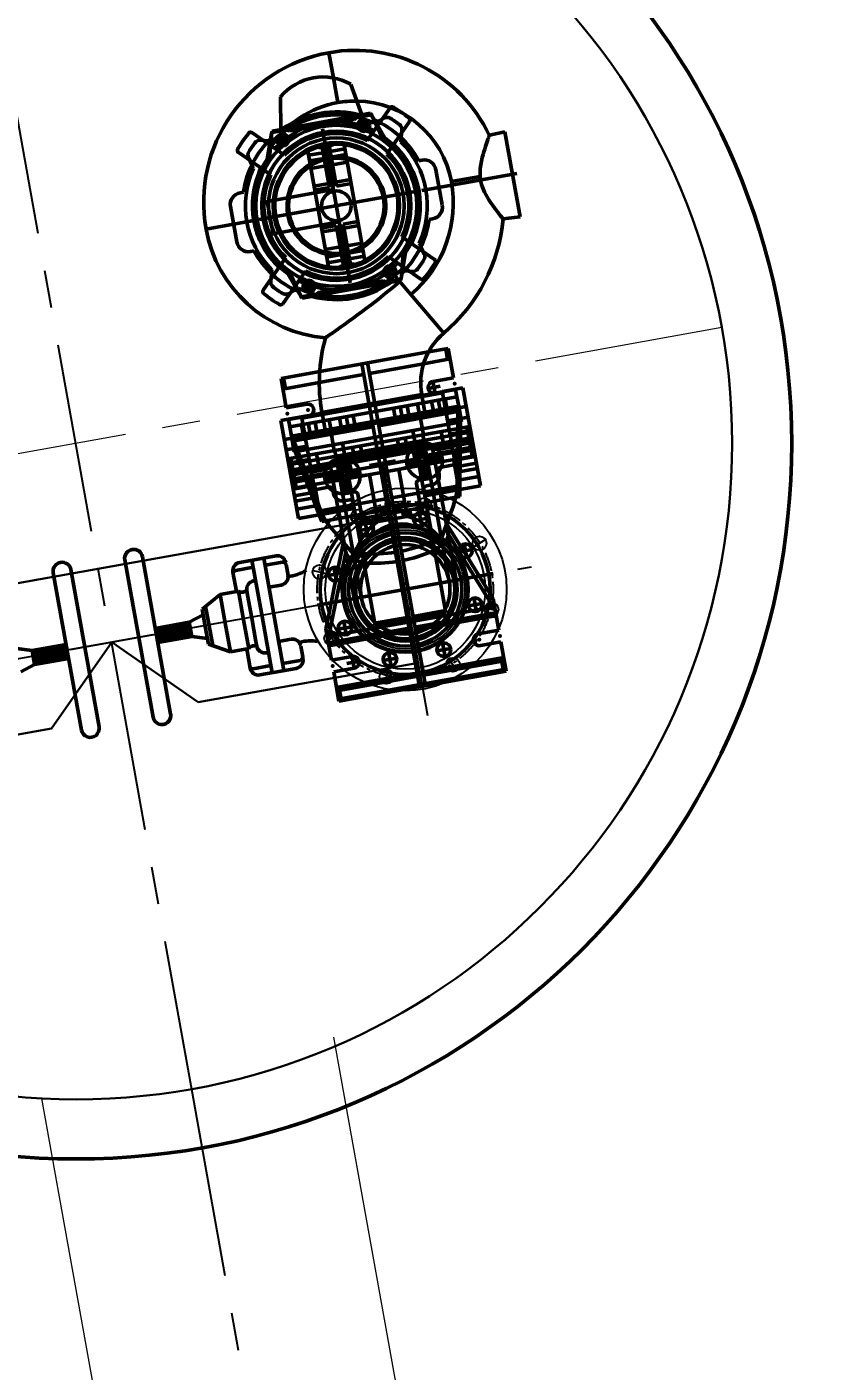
# Model space of a CAD drawing. Header units: millimetres. Extents: x 20530103 to 31271019, y 32092698 to 33532929.
# Drawn here: x 25973588 to 25974922, y 32933353 to 32935607 of the extents above; entities that cross this region are included whole.
import ezdxf
from ezdxf import colors
from ezdxf.entities.mleader import LeaderData, LeaderLine
from ezdxf.math import Vec2, Vec3

# ---------------------------------------------------------------- set-up
doc = ezdxf.new("R2010")
doc.units = ezdxf.units.MM
doc.linetypes.add('CENTER', pattern=[50.8, 31.75, -6.35, 6.35, -6.35])
doc.linetypes.add('осевая', pattern=[50.8, 31.75, -6.35, 6.35, -6.35])
for name, color, linetype in [('CL', 1, 'CENTER'), ('OUTLINE', 6, 'Continuous'), ('VIS', 7, 'Continuous'), ('Выноски', 7, 'Continuous')]:
    doc.layers.add(name, color=color, linetype=linetype)
doc.layers.add('Труба профиль', color=7, linetype='Continuous', lineweight=50)
doc.styles.add('GOST 2.304', font='GOST.TTF')
doc.styles.get("Standard").update_dxf_attribs({"font": 'arial.ttf'})
doc.dimstyles.new('STANDARD$0', dxfattribs={"dimscale": 100, "dimtxt": 2.5, "dimasz": 1, "dimexe": 0.5, "dimexo": 2, "dimgap": 1, "dimtad": 1, "dimdec": 0, "dimzin": 0, "dimdsep": 46, "dimtxsty": 'Standard', "dimblk1": 'OBLIQUE', "dimblk2": 'OBLIQUE', "dimsah": 1, "dimcen": 2, "dimadec": 0, "dimazin": 0, "dimtfac": 1, "dimtdec": 4, "dimtofl": 0, "dimtmove": 2, "dimatfit": 3, "dimldrblk": 'OBLIQUE', "dimfxl": 1, "dimtolj": 1, "dimtzin": 0, "dimarcsym": 0})

# ---------------------------------------------------------------- blocks, each defined once
blk = doc.blocks.new('fsadfs')
at = {"color": 1, "linetype": 'осевая', "lineweight": 25, "ltscale": 10}
for p, q in [((-388.5, 2165.4), (194.3, -1082.7)), ((194.3, -1082.7), (403.2, -2247.5))]:
    blk.add_line(p, q, dxfattribs=at)
for p, q in [((432.4, 613.1), (424.8, 655.4)), ((439.9, 571.7), (432.4, 613.1)), ((480, 551), (461.8, 602.3)), ((343.7, 581.1), (344.5, 526.7)), ((494.9, 553.7), (329.6, 524)), ((467.3, 543.6), (359, 524.2)), ((470.7, 546.8), (467.3, 543.6)), ((496.3, 551.4), (470.7, 546.8)), ((481.4, 543.8), (485.2, 523.2)), ((527.4, 563), (489.3, 508.3)), ((496.3, 551.4), (494.9, 553.7)), ((496.8, 550.5), (496.3, 551.4)), ((514.7, 512.3), (496.3, 551.4)), ((518.9, 512.4), (496.8, 550.5)), ((506.3, 540.2), (518.4, 546)), ((295.9, 521.4), (350.6, 483.4)), ((328.9, 520.4), (321.4, 477)), ((329, 521.4), (325.4, 478.3)), ((329.1, 521.4), (328.9, 520.4)), ((354.6, 526), (329, 521.4)), ((329.6, 524), (329.1, 521.4)), ((345.6, 519.5), (349.3, 498.8)), ((359, 524.2), (354.6, 526)), ((414.2, 527.8), (460.6, 269.4)), ((473, 531.6), (493.6, 535.4)), ((487.3, 530.5), (484.5, 538.3)), ((500.4, 537.5), (506.3, 540.2)), ((522.2, 485.4), (560.2, 540.1)), ((547.4, 525.8), (546.3, 512.4)), ((719.9, 522.9), (693.9, 516.8)), ((719.9, 522.9), (745.5, 380.2)), ((310.2, 508.6), (323.6, 507.5)), ((323.6, 507.5), (330.1, 506.9)), ((337.1, 507.3), (357.8, 511)), ((344.6, 513.3), (344.8, 504.9)), ((413.7, 496.8), (423.7, 440.8)), ((425.5, 499), (435.5, 443)), ((450.5, 501.1), (485.3, 307.1)), ((546.3, 512.4), (545.7, 505.9)), ((327.7, 450.5), (273, 488.6)), ((295.7, 467.4), (290, 479.6)), ((389.5, 490.1), (424.3, 296.1)), ((390.7, 483.3), (415.3, 487.7)), ((392.4, 473.8), (417, 478.2)), ((417.2, 477.3), (392.6, 472.8)), ((451.7, 494.3), (427.1, 489.8)), ((453.4, 484.8), (428.8, 480.3)), ((453.6, 483.8), (429, 479.4)), ((581.1, 475.2), (575.6, 474.2)), ((298.5, 461.6), (295.7, 467.4)), ((419.3, 465.4), (394.7, 461)), ((455.7, 472), (431.1, 467.6)), ((739.9, 452.9), (580.8, 424.3)), ((614.9, 400), (604.4, 459)), ((400, 431.5), (424.6, 435.9)), ((401.2, 424.8), (425.8, 429.3)), ((435.5, 443), (423.7, 440.8)), ((423.7, 440.8), (425.8, 429.3)), ((435.5, 443), (437.6, 431.4)), ((461, 442.5), (436.4, 438)), ((462.2, 435.8), (437.6, 431.4)), ((678.5, 447.9), (630.2, 439.3)), ((281.6, 421.4), (276, 420.4)), ((308.2, 375.4), (566.6, 421.8)), ((432.5, 425.7), (312.5, 404.1)), ((432.5, 425.7), (442.3, 371.5)), ((259.9, 397.2), (270.4, 338.2)), ((321.5, 405.7), (331.2, 351.6)), ((265.1, 367.7), (218.9, 359.4)), ((298.8, 373.7), (265.1, 367.7)), ((442.3, 371.5), (322.2, 350)), ((437.2, 365.8), (412.6, 361.4)), ((437.2, 365.8), (439.3, 354.2)), ((449, 367.9), (473.6, 372.3)), ((449, 367.9), (451.1, 356.3)), ((474.8, 365.7), (450.2, 361.3)), ((593.2, 375.8), (598.8, 376.7)), ((717.1, 376.6), (745.5, 380.2)), ((413.8, 354.7), (438.4, 359.1)), ((439.3, 354.2), (451.1, 356.3)), ((439.3, 354.2), (449.3, 298.2)), ((451.1, 356.3), (461.1, 300.3)), ((601.8, 308.6), (547.1, 346.6)), ((293.7, 322), (299.2, 323)), ((443.7, 329.6), (419.1, 325.2)), ((445.8, 317.8), (421.2, 313.4)), ((421.4, 312.4), (446, 316.8)), ((480.1, 336.2), (455.5, 331.7)), ((482.2, 324.3), (457.6, 319.9)), ((482.4, 323.4), (457.8, 319)), ((545.8, 275.8), (549.4, 318.9)), ((545.9, 276.8), (553.4, 320.2)), ((576.3, 335.6), (579.1, 329.7)), ((579.1, 329.7), (584.8, 317.6)), ((314.6, 257.1), (352.6, 311.8)), ((423.1, 302.9), (447.7, 307.3)), ((484.1, 313.9), (459.5, 309.5)), ((578.9, 275.8), (524.2, 313.8)), ((525.5, 298.4), (529.2, 277.7)), ((327.4, 271.4), (328.5, 284.8)), ((328.5, 284.8), (329.1, 291.3)), ((385.5, 288.9), (347.4, 234.2)), ((355.9, 284.8), (378, 246.7)), ((360.1, 284.9), (378.5, 245.8)), ((379.9, 243.5), (545.2, 273.2)), ((389.6, 274), (393.4, 253.4)), ((407.5, 253.5), (515.8, 273)), ((515.8, 273), (520.2, 271.2)), ((517, 286.2), (537.7, 289.9)), ((520.2, 271.2), (545.8, 275.8)), ((535.2, 281.8), (527.7, 290.6)), ((535.3, 281.7), (542.9, 272.7)), ((542.9, 272.7), (562.4, 249.8)), ((551.2, 289.7), (544.7, 290.3)), ((545.2, 273.2), (545.7, 275.8)), ((545.7, 275.8), (545.9, 276.8)), ((564.6, 288.6), (551.2, 289.7)), ((368.5, 256.9), (356.4, 251.2)), ((374.4, 259.7), (368.5, 256.9)), ((378.5, 245.8), (404, 250.4)), ((381.2, 261.8), (401.8, 265.5)), ((404, 250.4), (407.5, 253.5)), ((617.5, 185.1), (562.4, 249.8)), ((378, 246.7), (378.5, 245.8)), ((378.5, 245.8), (379.9, 243.5)), ((625.1, 159.5), (592, 153.5)), ((620.8, 158.7), (623.9, 141)), ((633.9, 110.3), (625.1, 159.5)), ((409.5, 120.8), (592, 153.5)), ((583.7, 133.8), (628.3, 141.8)), ((409.5, 120.8), (344.6, 109.1)), ((483.1, 115.7), (408.8, 102.4)), ((479.9, 133.4), (573, -385.7)), ((489.7, 135.2), (582.9, -383.9)), ((583.7, 133.8), (492.9, 117.5)), ((353.4, 59.9), (344.6, 109.1)), ((347.7, 91.4), (408.8, 102.4)), ((348.9, 109.9), (352.1, 92.2)), ((590.9, 92.4), (611.6, 96.1)), ((599.4, 104.6), (603.1, 83.9)), ((633.9, 110.3), (599.5, 104.1)), ((603, 84.4), (637.4, 90.6)), ((615.2, 87.1), (649.7, 93.3)), ((639.6, 78.3), (637.4, 90.6)), ((649.7, 93.3), (679.1, -71.1)), ((359.1, 27.9), (639.6, 78.3)), ((379, 44.5), (615.2, 86.9)), ((615.6, 85), (379.4, 42.6)), ((580.6, 82), (413.2, 51.9)), ((580.8, 80.7), (580.6, 82)), ((586.4, 49.4), (580.8, 80.7)), ((597.2, 70.7), (600, 54.9)), ((612, 53), (608.3, 73.6)), ((615.2, 86.9), (615.2, 87.1)), ((615.2, 86.9), (615.6, 85)), ((644.3, -75.2), (615.6, 85)), ((622.7, 59), (619.8, 74.7)), ((642.5, 62.5), (639.6, 78.3)), ((350.2, 7), (655.3, 61.8)), ((387.8, 66.1), (353.4, 59.9)), ((356.9, 40.2), (391.4, 46.4)), ((361.9, 12.2), (642.5, 62.5)), ((398.8, 16.5), (606.5, 53.7)), ((413.2, 51.9), (413.5, 50.7)), ((413.5, 50.7), (419.1, 19.4)), ((457.7, 25.4), (454, 45.9)), ((468.3, 31.3), (465.5, 47)), ((508.6, 29.9), (644, 54.2)), ((533.3, 59.2), (536.1, 43.4)), ((548.1, 41.6), (544.4, 62.2)), ((558.7, 47.5), (555.9, 63.2)), ((576.6, 47.7), (573.2, 66.4)), ((583.5, 14.9), (577.5, 47.8)), ((605.9, 52.9), (606.5, 53.7)), ((606.5, 53.7), (606.1, 56)), ((641.3, 53.7), (640.2, -71.5)), ((640.4, 59.1), (646.3, 26.1)), ((647.1, 36.4), (642.5, 62.5)), ((344.5, 38.5), (379, 44.7)), ((374, -125.8), (344.5, 38.5)), ((356.1, -25.9), (661.2, 28.8)), ((359.1, 27.9), (356.9, 40.2)), ((359.1, 27.9), (361.9, 12.2)), ((498.8, 28.1), (363.4, 3.8)), ((366.6, -13.9), (647.1, 36.4)), ((378.9, 31.5), (381.8, 15.8)), ((379, 44.7), (379, 44.5)), ((379, 44.5), (379.4, 42.6)), ((379.4, 42.6), (408.1, -117.5)), ((393.8, 13.9), (390.1, 34.5)), ((404.4, 19.8), (401.6, 35.6)), ((425.6, 39.9), (428.9, 21.2)), ((442.9, 43), (445.7, 27.2)), ((624, 37.9), (658.5, 44.1)), ((644.5, -77.1), (645.5, 36.1)), ((665.1, -21.3), (656.3, 27.9)), ((366.6, -13.9), (361.9, 12.2)), ((362.7, -34.4), (658, 18.5)), ((365.1, 9.7), (371, -23.3)), ((660.7, 3.3), (365.4, -49.7)), ((410.6, -112.7), (366.1, 4.3)), ((398.4, 18.7), (398.8, 16.5)), ((398.8, 16.5), (399.6, 15.9)), ((427.9, 21), (433.8, -12)), ((442.2, -24.7), (580, 0)), ((447.8, 0.7), (465.6, -98.2)), ((544.1, -17.6), (539.7, 7)), ((552.9, 9.4), (557.4, -15.2)), ((583.7, -77), (565.9, 21.9)), ((579.8, 1.5), (590.9, -60.5)), ((626.6, -231.4), (582.5, 14.7)), ((585.4, -4.3), (659.7, 9)), ((617.4, -4.5), (613, 20.2)), ((628, 15.7), (662.5, 21.9)), ((631.6, -4.4), (666.1, 1.7)), ((353.4, -10.7), (387.8, -4.5)), ((368.3, -13.6), (408.6, -119.4)), ((408.7, -41.9), (404.3, -17.3)), ((434.8, -11.8), (479, -257.9)), ((447.6, -29), (576.5, -5.9)), ((564.2, -2.5), (457.9, -21.6)), ((468.8, -31.1), (464.4, -6.5)), ((482.1, -28.7), (477.6, -4.1)), ((566.5, -13.6), (568.3, -23.4)), ((568.3, -23.4), (662.5, -6.5)), ((584.7, -0.4), (575.8, -1.9)), ((580.1, -25.9), (575.8, -1.9)), ((576.9, -7.8), (585.7, -6.2)), ((578.4, -16.6), (587.3, -15)), ((589, -24.3), (584.7, -0.4)), ((588.7, -22.8), (613.2, -18.4)), ((612.8, -20), (589, -24.3)), ((621.8, -136.5), (598.7, -7.8)), ((608.6, -29.9), (607, -21.1)), ((631.8, -5.6), (608.6, -9.8)), ((613.2, -18.4), (633.5, -14.8)), ((633.4, -14.3), (667.8, -8.1)), ((633.5, -14.8), (663, -9.5)), ((633.8, -16.7), (668.3, -10.6)), ((635.6, -26.6), (665.1, -21.3)), ((635.9, -28.1), (670.3, -21.9)), ((357.3, -32.8), (391.8, -26.6)), ((369.8, -74.3), (361, -25.1)), ((364.4, -43.9), (438.7, -30.6)), ((367.2, -59.5), (461.4, -42.6)), ((418.8, -43.8), (395.6, -48)), ((419.7, -65.3), (615.3, -30.2)), ((423.3, -64.7), (611.7, -30.9)), ((427.4, -38.5), (450.5, -167.2)), ((446.9, -25.1), (438, -26.7)), ((442.3, -50.6), (438, -26.7)), ((439.1, -32.5), (447.9, -31)), ((440.6, -41.4), (449.5, -39.8)), ((442, -23.2), (453.1, -85.2)), ((451.2, -49), (446.9, -25.1)), ((450.9, -47.5), (579.8, -24.4)), ((475, -44.7), (451.2, -49)), ((461.4, -42.6), (459.7, -32.8)), ((536.5, -29.1), (493.2, -36.9)), ((511.7, -43.7), (521.5, -42)), ((542.1, -43.4), (556.2, -122)), ((554.3, -35.1), (616.3, -24)), ((580.1, -25.9), (556.2, -30.2)), ((581.7, -34.7), (557.2, -39.1)), ((563.6, -38), (562, -29.1)), ((572.4, -36.4), (570.9, -27.5)), ((586.2, -59.8), (581.7, -34.7)), ((583.3, -44), (592.2, -42.4)), ((615, -28.8), (590.5, -33.1)), ((595, -57.9), (590.5, -33.1)), ((599.8, -31.5), (598.2, -22.6)), ((612.5, -39.6), (613.7, -39.4)), ((613.7, -39.4), (637.1, -35.2)), ((615.3, -30.2), (635.6, -26.6)), ((635.7, -35.4), (634.1, -26.9)), ((638.5, -51.1), (635.7, -35.4)), ((637.8, -39.1), (672.3, -32.9)), ((639.5, -48.3), (673.9, -42.1)), ((360.9, -53), (395.4, -46.8)), ((362.7, -62.8), (397.2, -56.7)), ((363.2, -65.3), (397.6, -59.1)), ((367.7, -62.5), (397.3, -57.2)), ((397.3, -57.2), (417.5, -53.5)), ((399.4, -69), (419.7, -65.3)), ((416.5, -59.8), (478.5, -48.7)), ((417.5, -53.5), (442, -49.1)), ((442.3, -50.6), (418.4, -54.9)), ((443.9, -59.5), (419.4, -63.9)), ((425.8, -62.7), (424.2, -53.8)), ((434.6, -61.1), (433.1, -52.3)), ((448.3, -84.2), (443.9, -59.5)), ((445.5, -68.7), (454.4, -67.1)), ((477.2, -53.5), (452.7, -57.9)), ((457.2, -83), (452.7, -57.9)), ((462, -56.2), (460.4, -47.4)), ((470.8, -54.6), (469.2, -45.8)), ((492.9, -52.2), (507, -130.9)), ((513.8, -55.3), (523.6, -53.6)), ((515.2, -63.3), (525, -61.5)), ((571.8, -67.5), (580.8, -117.7)), ((575.9, -61.7), (590.6, -59)), ((584.9, -52.8), (593.8, -51.2)), ((586.2, -59.8), (591.5, -58.9)), ((591.5, -58.9), (595, -58.2)), ((595, -58.2), (595, -57.9)), ((609, -48), (608.5, -45.4)), ((609.7, -52.1), (609, -48)), ((641.9, -61.5), (676.3, -55.4)), ((365.2, -76.6), (399.6, -70.4)), ((367.2, -87.7), (401.6, -81.5)), ((369.8, -74.3), (399.4, -69)), ((400.8, -68.7), (402.4, -77.3)), ((400.9, -77.5), (424.4, -73.3)), ((402.4, -77.3), (405.2, -92.9)), ((424.4, -73.3), (425.5, -73.1)), ((431.3, -77.2), (431.8, -79.8)), ((431.8, -79.8), (432.5, -83.9)), ((447.1, -77.5), (456, -75.9)), ((448.4, -84.5), (448.3, -84.2)), ((448.4, -84.5), (452, -83.9)), ((452, -83.9), (457.2, -83)), ((452.8, -83.8), (467.6, -81.1)), ((473.4, -85.2), (482.4, -135.4)), ((517, -73.3), (526.8, -71.5)), ((530.4, -91.2), (640.2, -71.5)), ((585.6, -87.7), (583.7, -77)), ((585.3, -85.8), (644.3, -75.2)), ((644.7, -77.1), (585.6, -87.7)), ((585.6, -87.7), (620.8, -283.9)), ((587.7, -71.2), (597.6, -69.5)), ((610.9, -76.7), (613.7, -94.5)), ((612.1, -76.5), (615.3, -94.2)), ((637.7, -90.2), (644.4, -89)), ((644.3, -75.2), (644.7, -77.1)), ((644.4, -89), (644.5, -77.1)), ((644.7, -77.3), (679.1, -71.1)), ((644.7, -77.3), (644.7, -77.1)), ((368.8, -96.8), (403.3, -90.6)), ((371.2, -110.1), (405.6, -103.9)), ((408.1, -117.5), (467.1, -107)), ((467.5, -108.9), (408.4, -119.5)), ((410.6, -112.7), (520.5, -93)), ((523.7, -110.7), (419.5, -129.4)), ((441.9, -125.3), (438.7, -107.6)), ((443.5, -125.1), (439.9, -107.4)), ((449.9, -96), (459.8, -94.2)), ((465.6, -98.2), (467.5, -108.9)), ((467.5, -108.9), (502.7, -305.1)), ((480.6, -125.5), (579.1, -107.9)), ((637.7, -90.2), (533.5, -108.9)), ((554.4, -111.8), (556.3, -122.6)), ((562.1, -121), (560.4, -111.2)), ((626.8, -122.9), (634.1, -102.7)), ((374, -125.8), (408.5, -119.7)), ((408.1, -117.5), (408.4, -119.5)), ((408.4, -119.5), (408.5, -119.7)), ((408.6, -119.4), (412.8, -130.6)), ((412.8, -130.6), (419.5, -129.4)), ((482.4, -135.4), (580.8, -117.7)), ((485.9, -131.7), (490.2, -155.5)), ((499.3, -122.2), (501.1, -132)), ((505.2, -120.6), (507.1, -131.4)), ((512.9, -129.9), (511.1, -120)), ((548.5, -113.3), (550.3, -123.2)), ((566.5, -129.5), (590.3, -125.3)), ((576.3, -115.5), (580.6, -139.3)), ((611.1, -166.4), (626.8, -122.9)), ((427.2, -139.8), (441.1, -156.2)), ((441.1, -156.2), (470.9, -191.5)), ((476.1, -145.8), (499.9, -141.5)), ((578.9, -142.4), (582.4, -144.1)), ((621.8, -136.5), (623.4, -136.2)), ((638.4, -229.3), (621.8, -136.7)), ((645.5, -171.9), (623.4, -136.2)), ((624.6, -151.5), (623.4, -136.2)), ((624.5, -151.5), (624.6, -151.5)), ((624.6, -151.5), (642.3, -180.1)), ((448.9, -167.5), (440.6, -208.7)), ((448.9, -167.5), (450.5, -167.2)), ((448.9, -167.5), (453.1, -182.3)), ((450.6, -167.5), (453.2, -182.3)), ((641.9, -182), (665.7, -177.7)), ((642.3, -180.1), (648.4, -190)), ((657.2, -190.8), (645.5, -171.9)), ((651.7, -168), (655.9, -191.7)), ((446.4, -215.3), (453.1, -182.3)), ((453.1, -182.3), (453.2, -182.3)), ((453.2, -182.3), (467.2, -260)), ((648.4, -190), (694, -263.7)), ((695.1, -252.1), (657.2, -190.8)), ((405.5, -271.1), (700.1, -218.2)), ((423.7, -221.1), (447.5, -216.9)), ((433.4, -207.1), (437.7, -230.9)), ((440.6, -208.7), (436.2, -230.5)), ((444.1, -226.7), (446.4, -215.3)), ((436.2, -230.5), (422, -301.1)), ((427, -311.6), (444.1, -226.7)), ((658.2, -272.4), (681.9, -268.1)), ((667.9, -258.4), (672.2, -282.1)), ((694, -263.7), (703.8, -279.6)), ((700.5, -260.7), (695.1, -252.1)), ((709.8, -313), (700.5, -260.7)), ((422.3, -323.9), (702.8, -273.6)), ((556.2, -291.8), (502, -301.5)), ((620.8, -283.9), (502.7, -305.1)), ((563.7, -276.9), (553.8, -278.7)), ((620.2, -280.3), (566, -290)), ((569.2, -307.9), (689, -286.5)), ((570.1, -312.9), (687.2, -291.9)), ((687.2, -291.9), (705.5, -288.7)), ((689, -286.5), (704.6, -283.7)), ((422, -301.1), (419.9, -311)), ((429.3, -363.3), (419.9, -311)), ((423.3, -329.9), (427, -311.6)), ((439.6, -331.2), (559.4, -309.7)), ((439.9, -311.5), (463.7, -307.3)), ((443.2, -335.7), (560.3, -314.7)), ((449.7, -297.5), (453.9, -321.3)), ((709.8, -313), (675.4, -319.2)), ((424.1, -334), (439.6, -331.2)), ((425, -339), (443.2, -335.7)), ((615.4, -333.8), (619.7, -357.5)), ((678.9, -338.8), (713.4, -332.7)), ((713.4, -332.7), (722.2, -381.9)), ((463.8, -357.1), (429.3, -363.3)), ((463.7, -356.6), (467.4, -377.3)), ((515.3, -364), (539.1, -359.7)), ((525, -350), (529.3, -373.8)), ((593.5, -381.2), (718.1, -358.8)), ((605.7, -347.8), (629.5, -343.5)), ((432.9, -383), (467.3, -376.8)), ((432.9, -383), (441.7, -432.2)), ((441, -428.7), (721.6, -378.3)), ((722.2, -381.9), (441.7, -432.2)), ((455.2, -368.8), (475.9, -365.1)), ((582.7, -383.1), (593.5, -381.2)), ((583.7, -388.4), (719, -364.2)), ((717.9, -382.7), (714.7, -364.9)), ((437.5, -409.2), (562.1, -386.8)), ((438.5, -414.5), (573.8, -390.2)), ((562.1, -386.8), (572.9, -384.9)), ((577, -407.9), (573, -385.7)), ((586.9, -406.2), (582.9, -383.9)), ((446, -431.4), (442.8, -413.7))]:
    blk.add_line(p, q)
at = {"color": 1, "linetype": 'осевая', "lineweight": 15, "ltscale": 10}
blk.add_line((1083.6, 194.4), (-1180.2, -211.8), dxfattribs=at)
at = {"lineweight": 30}
for p, q in [((530.7, -121.6), (-453.6, -298.2)), ((60.7, -332.9), (-40.3, -478)), ((205.8, -433.9), (60.7, -332.9)), ((574.9, -367.7), (205.8, -433.9)), ((-40.3, -478), (-409.4, -544.3))]:
    blk.add_line(p, q, dxfattribs=at)
at = {"color": 7}
for p, q in [((82.7, -195.2), (130, -459)), ((112.2, -189.9), (159.5, -453.7)), ((336.2, -188.5), (275.3, -199.4)), ((295.9, -195.7), (312.8, -290)), ((315.6, -192.2), (332.5, -286.5)), ((317.8, -204.1), (347.2, -198.8)), ((353, -202.8), (356.3, -221.1)), ((-37.4, -216.7), (9.9, -480.5)), ((-7.9, -211.4), (39.5, -475.2)), ((264, -215.7), (269.8, -248)), ((298.1, -207.6), (268.6, -212.9)), ((273.1, -247.4), (242.3, -253)), ((273.1, -247.4), (281.8, -295.6)), ((281.8, -295.6), (273.1, -247.4)), ((284.1, -248.3), (287.5, -247.7)), ((288.6, -254.2), (287.3, -246.6)), ((298.6, -230.4), (302, -229.8)), ((345, -237.3), (324.4, -241)), ((242.3, -253), (212.3, -277.9)), ((242.3, -253), (250.9, -301.1)), ((295.6, -293.1), (288.6, -254.2)), ((190.8, -299.7), (214, -287.5)), ((212.3, -277.9), (217.5, -307.1)), ((218.2, -272.9), (224.2, -305.9)), ((329.8, -384.4), (312.8, -290)), ((349.5, -380.8), (332.5, -286.5)), ((133.8, -310), (190.8, -299.7)), ((138.4, -333.5), (135, -309.8)), ((139.9, -333.3), (136.5, -309.5)), ((141.6, -333), (138.2, -309.2)), ((143.3, -332.6), (139.9, -308.9)), ((145, -332.3), (141.6, -308.6)), ((146.7, -332), (143.3, -308.3)), ((148.4, -331.7), (145, -308)), ((150.1, -331.4), (146.7, -307.6)), ((151.8, -331.1), (148.4, -307.3)), ((153.5, -330.8), (150.1, -307)), ((155.2, -330.5), (151.8, -306.8)), ((156.9, -330.2), (153.5, -306.5)), ((158.6, -329.9), (155.2, -306.2)), ((160.3, -329.6), (156.9, -305.9)), ((162, -329.3), (158.6, -305.5)), ((163.7, -329), (160.3, -305.2)), ((165.4, -328.7), (162, -304.9)), ((167.1, -328.4), (163.7, -304.6)), ((168.8, -328.1), (165.4, -304.3)), ((170.5, -327.8), (167.1, -304)), ((172.2, -327.5), (168.8, -303.7)), ((173.9, -327.2), (170.5, -303.4)), ((175.6, -326.9), (172.2, -303.1)), ((177.3, -326.6), (173.9, -302.8)), ((179, -326.3), (175.6, -302.5)), ((180.7, -326), (177.3, -302.2)), ((182.4, -325.7), (179, -301.9)), ((184, -325.3), (180.6, -301.6)), ((185.7, -325), (182.3, -301.3)), ((187.4, -324.7), (184, -301)), ((189.1, -324.4), (185.7, -300.6)), ((190.8, -324.1), (187.4, -300.3)), ((192.5, -323.8), (189.1, -300)), ((190.8, -299.7), (195.1, -323.4)), ((194.2, -323.5), (190.8, -299.7)), ((222.8, -336.4), (217.5, -307.1)), ((230.1, -338.9), (224.2, -305.9)), ((259.6, -349.3), (250.9, -301.1)), ((290.4, -343.8), (281.8, -295.6)), ((281.8, -295.6), (290.4, -343.8)), ((295.6, -293.1), (302.6, -332.1)), ((-15.9, -336.8), (-72.9, -347.1)), ((-16.9, -361.4), (-22, -337.9)), ((-15.2, -361.1), (-20.3, -337.6)), ((-13.5, -360.8), (-18.6, -337.3)), ((-12, -360.5), (-17.1, -337)), ((138, -333.6), (195.1, -323.4)), ((195.1, -323.4), (221.1, -326.8)), ((259.6, -349.3), (222.8, -336.4)), ((302.6, -332.1), (304, -339.6)), ((361.3, -328.3), (340.7, -332)), ((-72.9, -347.1), (-98.9, -343.7)), ((-72.9, -347.1), (-68.7, -370.7)), ((-67.8, -370.5), (-72.9, -347.1)), ((-66.1, -370.2), (-71.2, -346.8)), ((-64.4, -369.9), (-69.5, -346.4)), ((-11.6, -360.4), (-68.7, -370.7)), ((-62.8, -369.6), (-67.8, -346.1)), ((-61.1, -369.3), (-66.1, -345.8)), ((-59.4, -369), (-64.4, -345.5)), ((-57.7, -368.7), (-62.7, -345.2)), ((-56, -368.5), (-61, -345)), ((-54.3, -368.2), (-59.3, -344.7)), ((-52.6, -367.8), (-57.6, -344.4)), ((-50.9, -367.5), (-56, -344.1)), ((-49.2, -367.2), (-54.3, -343.8)), ((-47.5, -366.9), (-52.6, -343.5)), ((-45.8, -366.6), (-50.9, -343.1)), ((-44.1, -366.3), (-49.2, -342.8)), ((-42.4, -366), (-47.5, -342.5)), ((-40.7, -365.7), (-45.8, -342.2)), ((-39, -365.4), (-44.1, -341.9)), ((-37.3, -365.1), (-42.4, -341.6)), ((-35.6, -364.8), (-40.7, -341.3)), ((-33.9, -364.5), (-39, -341)), ((-32.2, -364.2), (-37.3, -340.7)), ((-30.5, -363.9), (-35.6, -340.4)), ((-28.8, -363.6), (-33.9, -340.1)), ((-27.1, -363.2), (-32.2, -339.8)), ((-25.4, -362.9), (-30.5, -339.4)), ((-23.7, -362.6), (-28.8, -339.1)), ((-22, -362.3), (-27.1, -338.8)), ((-20.3, -362), (-25.4, -338.5)), ((-18.6, -361.7), (-23.7, -338.2)), ((290.4, -343.8), (259.6, -349.3)), ((292.9, -376.8), (287.1, -344.4)), ((300.4, -339.2), (303.8, -338.6)), ((320.2, -350.9), (323.7, -350.3)), ((380.9, -357.8), (377.6, -339.6)), ((381.4, -360.9), (380.9, -358.2)), ((-68.7, -370.7), (-91.9, -382.9)), ((327.6, -372.4), (298.1, -377.7)), ((370.1, -377.1), (309.1, -388.1)), ((347.3, -368.9), (376.8, -363.6))]:
    blk.add_line(p, q, dxfattribs=at)
at = {"lineweight": 20}
for p, q in [((552.8, -244.6), (-431.5, -421.2)), ((432.6, -995.7), (625.9, -2073)), ((-56.9, -1098.3), (133.8, -2161.3))]:
    blk.add_line(p, q, dxfattribs=at)
for points in [[(527.7, 563.4), (528.3, 563.9), (529.5, 564.5), (530.9, 564.7), (532.2, 564.4), (532.7, 564.1)], [(532.7, 564.1), (541.6, 558.6), (550.3, 552.7)], [(271.9, 493.9), (280.6, 507.6), (290.5, 520.7)], [(290.5, 520.7), (291.5, 521.5), (292.5, 522), (293.8, 522.1), (295.1, 521.8), (295.9, 521.4)], [(408.6, 497.8), (400.1, 494.9), (391.8, 491.3), (389.5, 490.1)], [(413.7, 496.8), (410, 496.5), (408.8, 496.5), (407.8, 496.6), (407.4, 496.8), (407.3, 497), (407.5, 497.2), (408.2, 497.6), (408.6, 497.8)], [(425.5, 499), (429.1, 499.9), (430.2, 500.4), (431.1, 500.8), (431.4, 501.1), (431.4, 501.3), (431.1, 501.5), (430.4, 501.6), (429.9, 501.6)], [(429.9, 501.6), (438.9, 501.9), (447.9, 501.4), (450.5, 501.1)], [(693.9, 516.8), (693.8, 516.7), (693.6, 516), (692.8, 513.7), (692.2, 511.9), (691.4, 509.8), (689.6, 504.5), (687.4, 497.8), (686.1, 493.7), (684.8, 489.3), (683.4, 484.5), (682.1, 479.5), (680.8, 473.7), (679.7, 467.6), (678.8, 461.1), (678.4, 454.4), (678.5, 447.9)], [(273, 488.6), (271.8, 489.9), (271.4, 491.2), (271.4, 492.6), (271.7, 493.7), (271.9, 493.9)], [(298.8, 373.7), (297.3, 384.3), (296.6, 394.9), (296.8, 405.8), (297.8, 416.7), (299, 424.7), (300.7, 432.6), (302.9, 440.4), (305.6, 448.1)], [(678.5, 447.9), (679, 443.4), (679.8, 438.8), (680.9, 434.2), (682.3, 429.7), (685.8, 421.4), (690, 413.6), (693.1, 408.6), (696.2, 403.8), (699.5, 399.2), (702.6, 395), (705.4, 391.2), (708.1, 387.8), (710.6, 384.7), (712.7, 382), (714.3, 380.1), (715.5, 378.6), (716.5, 377.5), (717, 376.8), (717.1, 376.6), (717.1, 376.6)], [(424.3, 296.1), (433.3, 295.4), (442.3, 295.4), (444.9, 295.6)], [(444.9, 295.6), (444.8, 295.6), (443.8, 295.7), (443.5, 295.8), (443.4, 296.1), (443.6, 296.3), (444.3, 296.7), (445.9, 297.3), (449.3, 298.2)], [(466.2, 299.4), (466.3, 299.4), (467.1, 299.9), (467.4, 300.1), (467.4, 300.4), (467.1, 300.5), (466.4, 300.6), (464.7, 300.6), (461.1, 300.3)], [(485.3, 307.1), (477.2, 303.2), (468.7, 300.1), (466.2, 299.4)], [(543.8, 271.6), (531.9, 261.7), (520, 252), (507.8, 242.3), (495.6, 232.8), (488, 227), (480.5, 221.3), (472.9, 215.7), (465.4, 210.1), (458.2, 204.9), (451.1, 199.8), (444.2, 194.9), (437.8, 190.3), (434.5, 187.9), (431.4, 185.8), (428.6, 183.8), (426, 182), (423.9, 180.5), (422.1, 179.2), (420.7, 178.3), (419.8, 177.6), (419.4, 177.4), (419.3, 177.3)], [(315.3, 251.7), (314.5, 252.5), (314.1, 253.5), (313.9, 254.6), (314, 255.8), (314.6, 257.1)], [(347.4, 234.2), (346.2, 233.1), (344.9, 232.6), (343.7, 232.5), (342.6, 232.8), (342.1, 233)], [(615, -28.8), (614.8, -28.2), (614.6, -27.6), (614.4, -27), (614.2, -26.2), (614, -25.4), (613.8, -24.6), (613.6, -23.7), (613.4, -22.8), (613.2, -21.8), (613, -20.8), (612.8, -20)], [(491.8, -52.4), (485.6, -53.3), (479.5, -53.8), (473.7, -53.3), (469.1, -51.9), (467, -50.8), (465.1, -49.3), (462.8, -46.5), (461.6, -43.5), (461.4, -42.6)], [(477.2, -53.5), (477, -53), (476.8, -52.4), (476.6, -51.7), (476.4, -51), (476.2, -50.2), (476, -49.3), (475.8, -48.4), (475.6, -47.5), (475.4, -46.5), (475.2, -45.5), (475, -44.7)], [(568.3, -23.4), (568.3, -27), (567.4, -30.3), (566.3, -32.4), (564.9, -34.2), (562.3, -36.5), (559.2, -38.4), (553.1, -40.9), (546.4, -42.6), (543.2, -43.2)], [(556.2, -30.2), (556.4, -31.2), (556.6, -32.2), (556.7, -33.2), (556.8, -34.1), (556.9, -35), (557, -35.9), (557.1, -36.7), (557.1, -37.4), (557.2, -38.1), (557.2, -38.7), (557.2, -39.1)], [(418.4, -54.9), (418.6, -55.9), (418.8, -56.9), (418.9, -57.9), (419, -58.8), (419.1, -59.7), (419.2, -60.6), (419.3, -61.4), (419.3, -62.1), (419.4, -62.8), (419.4, -63.4), (419.4, -63.9)], [(467.4, -187.4), (471.9, -175.2), (476.2, -166.3), (481.3, -157.7), (487.3, -149.4), (494, -141.7), (500.2, -136), (507, -130.9)], [(493, -157.7), (498.2, -152.9), (506, -147), (513, -142.9), (520.4, -139.5), (528.2, -137), (537.3, -135.3), (546.5, -134.8), (555.9, -135.5), (565.1, -137.4), (574, -140.3), (578.9, -142.4)], [(556.2, -122), (563, -124), (569.6, -126.5), (577.7, -130.5), (585.4, -135.3), (592.9, -140.8), (599.9, -146.9), (606.7, -153.8), (613, -161.3)], [(470.9, -191.5), (474.8, -183), (479.4, -174.8), (484.7, -167.1), (491.1, -159.6), (493, -157.7)], [(546.4, -180.6), (552.3, -179.4), (562.5, -176.8), (572.5, -173.8), (579, -171.6), (584.9, -169.4), (590.6, -166.9), (596, -164.4), (600.9, -161.7), (605.3, -159.1), (609.3, -156.4), (612.8, -153.6), (615.8, -150.7), (618.2, -148), (620, -145.2), (621.2, -142.5), (621.9, -139.8), (621.8, -136.5)], [(624.5, -151.5), (624.6, -154.2), (624.2, -156.9), (623.1, -159.8), (621.3, -162.7), (618.9, -165.6), (616, -168.6), (612.3, -171.6), (608.1, -174.6), (603.5, -177.3), (598.5, -180), (592.9, -182.7), (586.8, -185.2), (580.8, -187.5), (574.4, -189.7), (567.6, -191.7), (560.6, -193.6), (549.2, -196.2)], [(582.4, -144.1), (582.5, -144.2), (590.6, -148.8), (598.1, -154.2), (604.9, -160), (611.1, -166.4)], [(450.5, -167.2), (451.3, -169.6), (452.6, -172), (454.6, -174.2), (457.2, -176.3), (460.3, -178.1), (464, -179.8), (468.3, -181.3), (473.2, -182.6), (478.3, -183.6), (483.8, -184.3), (489.8, -184.9), (496.3, -185.2), (502.7, -185.3), (509.4, -185.1), (516.4, -184.7), (523.7, -184.1), (530.1, -183.3), (536.6, -182.4)], [(539.3, -198), (532.3, -199), (525.4, -199.8), (518.5, -200.3), (511.7, -200.7), (505, -200.8), (498.7, -200.7), (492.7, -200.4), (486.9, -199.9), (481.4, -199.1), (476.4, -198.1), (471.8, -196.9), (467.6, -195.5), (463.9, -193.8), (460.7, -192), (458, -190.1), (455.9, -187.9), (454.3, -185.5), (453.2, -182.3)]]:
    blk.add_lwpolyline(points)
at = {"ltscale": 10}
blk.add_circle((0.9, 0.2), 1200, dxfattribs=at)
at = {"lineweight": 30}
blk.add_circle((0.9, 0.2), 1100, dxfattribs=at)
for centre, radius in [((483.3, 533.5), 10), ((437.4, 398.6), 135), ((437.4, 398.6), 125), ((347.5, 509.1), 10), ((483.3, 533.5), 5.5), ((483.3, 533.5), 5), ((437.4, 398.6), 113.8), ((437.4, 398.6), 106), ((437.4, 398.6), 103.5), ((347.5, 509.1), 5.5), ((347.5, 509.1), 5), ((437.4, 398.6), 80), ((437.4, 398.6), 25), ((527.3, 288.1), 10), ((527.3, 288.1), 5.5), ((527.3, 288.1), 5), ((391.5, 263.7), 10), ((391.5, 263.7), 5.5), ((391.5, 263.7), 5), ((552.8, -244.6), 105.5), ((552.8, -244.6), 104.8), ((552.8, -244.6), 95), ((552.8, -244.6), 87), ((552.8, -244.6), 83), ((552.8, -244.6), 75), ((653.8, -179.9), 11.5), ((435.6, -219), 11.5), ((670, -270.3), 11.5), ((451.8, -309.4), 11.5), ((617.6, -345.7), 11.5), ((527.2, -361.9), 11.5)]:
    blk.add_circle(centre, radius)
for centre, radius, start, end in [((469.9, 404.4), 255, 100.1714, 190.1714), ((468.8, 410.3), 249, 25.3228, 100.1714), ((415.4, 521.2), 93.5, 60.2359, 140.107), ((469.9, 404.4), 170, 100.1714, 146.2953), ((468.8, 410.3), 164, 88.9772, 100.1714), ((468.8, 410.3), 164, 10.1714, 88.9772), ((437.4, 398.6), 152.5, 65.6086, 134.7342), ((437.4, 398.6), 157.5, 74.9626, 125.3802), ((437.4, 398.6), 157.5, 28.6808, 66.0152), ((522.7, 536.9), 10, 58.3439, 115.1714), ((530.7, 560.7), 4, 137.3425, 145.1714), ((437.4, 398.6), 172.5, 51.9989, 58.3439), ((437.4, 398.6), 191, 50.2631, 53.7675), ((556.9, 542.4), 4, 325.1714, 50.2631), ((437.4, 398.6), 125, 202.8804, 177.4624), ((437.4, 398.6), 140.8, 63.3372, 137.0056), ((437.4, 398.6), 121.4, 64.657, 135.6858), ((537.4, 526.6), 10, 355.1714, 51.9989), ((437.4, 398.6), 157.5, 134.3276, 171.662), ((437.4, 398.6), 172.5, 141.9989, 148.3439), ((309.3, 498.6), 10, 85.1714, 141.9989), ((437.4, 398.6), 103.3, 94.1541, 106.1887), ((437.4, 398.6), 103.3, 297.6348, 82.708), ((437.4, 398.6), 137.5, 324.5602, 55.7826), ((437.4, 398.6), 140, 325.9467, 54.3961), ((437.4, 398.6), 140.8, 333.3372, 47.0056), ((437.4, 398.6), 152.5, 335.6086, 44.7342), ((299.1, 483.9), 10, 148.3439, 205.1714), ((437.4, 398.6), 140, 145.9467, 234.3961), ((437.4, 398.6), 137.5, 144.5602, 235.7826), ((437.4, 398.6), 103.3, 117.6348, 262.708), ((437.4, 398.6), 82.8, 96.0159, 104.3269), ((437.4, 398.6), 82.8, 302.1584, 78.1844), ((437.4, 398.6), 121.4, 334.657, 45.6858), ((584.7, 455.5), 20, 10.1714, 100.1714), ((437.4, 398.6), 152.5, 155.6086, 224.7342), ((469.9, 404.4), 170, 159.9396, 165.094), ((437.4, 398.6), 140.8, 153.3372, 159.3932), ((437.4, 398.6), 82.8, 122.1584, 258.1844), ((437.4, 398.6), 121.4, 154.657, 225.6858), ((431.4, 403.6), 202, 310.4217, 10.1714), ((279.5, 400.7), 20, 100.1714, 190.1714), ((595.3, 396.4), 20, 280.1714, 10.1714), ((437.4, 398.6), 140.8, 190.1714, 227.0069), ((437.4, 398.6), 157.5, 314.3276, 351.662), ((431.4, 403.6), 287, 310.4217, 354.6079), ((437.4, 398.6), 222, 190.1714, 265.3429), ((290.1, 341.7), 20, 190.1714, 280.1714), ((437.4, 398.6), 157.5, 208.6808, 246.0152), ((437.4, 398.6), 82.8, 276.0159, 284.3269), ((575.7, 313.3), 10, 328.3439, 25.1714), ((437.4, 398.6), 121.4, 244.657, 315.6858), ((437.4, 398.6), 103.3, 274.1541, 286.1887), ((437.4, 398.6), 140.8, 309.8941, 317.0056), ((437.4, 398.6), 172.5, 321.9989, 328.3439), ((437.4, 398.6), 191, 320.2631, 330.0797), ((599.5, 305.3), 4, 330.0797, 55.1714), ((337.4, 270.5), 10, 175.1714, 231.9989), ((437.4, 398.6), 140.8, 243.336, 309.8942), ((437.4, 398.6), 152.5, 245.6086, 314.7342), ((565.4, 298.5), 10, 265.1714, 321.9989), ((581.2, 279), 4, 235.1714, 320.2631), ((437.4, 398.6), 191, 230.2631, 240.0797), ((437.4, 398.6), 172.5, 231.9989, 238.3439), ((352.1, 260.3), 10, 238.3439, 295.1714), ((437.4, 398.6), 157.5, 254.9626, 305.3802), ((688.8, 101.4), 110, 130.4217, 190.1714), ((688.8, 101.4), 280, 164.2535, 190.1714), ((601.2, 94.2), 10, 100.1714, 266.1703), ((601.2, 94.2), 10, 266.1703, 280.1714), ((389.6, 56.3), 10, 294.1725, 100.1714), ((389.6, 56.3), 10, 280.1714, 294.1725), ((585.3, -29.5), 30, 100.1714, 280.1714), ((585.3, -29.5), 30, 280.1714, 100.1714), ((459.8, -63.5), 42, 92.607, 110.3846), ((577, -42.5), 42, 89.9582, 107.7358), ((577, -42.5), 42, 54.9613, 89.9582), ((606.9, 0.1), 10, 234.9613, 276.5024), ((606.9, 0.1), 10, 276.5024, 280.1714), ((447.5, -54.2), 30, 100.1714, 280.1714), ((417, -34), 10, 280.1714, 283.8404), ((417, -34), 10, 283.8404, 325.3815), ((459.8, -63.5), 42, 110.3846, 145.3815), ((447.5, -54.2), 30, 280.1714, 100.1714), ((613.4, -44.5), 5, 100.1714, 190.1714), ((576.7, -66.6), 5, 100.1714, 190.1714), ((594.9, -54.7), 15, 280.1714, 10.1714), ((540, -68.7), 100, 354.7003, 10.1714), ((426.4, -78), 5, 10.1714, 100.1714), ((447.3, -81.2), 15, 190.1714, 280.1714), ((468.5, -86), 5, 10.1714, 100.1714), ((588.6, -76.2), 5, 100.1714, 190.1714), ((540, -68.7), 100, 340.1714, 354.7003), ((503.6, -75.3), 100, 190.1714, 205.6426), ((552.8, -244.6), 142.5, 120.7124, 79.6304), ((460.7, -99.1), 5, 10.1714, 100.1714), ((552.8, -244.6), 142.5, 79.6304, 120.7124), ((503.6, -75.3), 100, 205.6426, 220.1714), ((488, -143.6), 11.5, 120.9408, 62.7606), ((488, -143.6), 11.5, 62.7606, 120.9408), ((578.4, -127.4), 11.5, 137.5822, 79.402), ((578.4, -127.4), 11.5, 79.402, 137.5822), ((677.2, -329), 10, 108.0535, 183.6374), ((677.2, -329), 10, 183.6374, 280.1714), ((677.2, -329), 10, 100.1714, 108.0535), ((465.5, -367), 10, 92.2893, 100.1714), ((465.5, -367), 10, 16.7054, 92.2893), ((465.5, -367), 10, 280.1714, 16.7054)]:
    blk.add_arc(centre, radius, start, end)
at = {"color": 7}
for centre, radius, start, end in [((97.4, -192.5), 15, 10.1714, 190.1714), ((-22.6, -214.1), 15, 10.1714, 190.1714), ((277.8, -213.2), 14, 100.1714, 190.1714), ((338.7, -202.2), 14, 10.1714, 100.1714), ((348.1, -203.7), 5, 10.1714, 100.1714), ((269.5, -217.8), 5, 100.1714, 190.1714), ((342.5, -223.6), 14, 280.1714, 10.1714), ((351.4, -157.7), 65.3, 274.1083, 302.738), ((279.3, -238.3), 11.1, 235.8925, 295.2507), ((301, -244.2), 14, 100.1714, 190.1714), ((363.8, -342), 14, 10.1714, 100.1714), ((394.1, -396.1), 65.3, 79.5524, 106.2346), ((299.4, -350.2), 11.1, 85.0922, 144.4503), ((317.7, -337.1), 14, 190.1714, 280.1714), ((375.9, -358.7), 5, 280.1714, 10.1714), ((297.3, -372.8), 5, 190.1714, 280.1714), ((306.7, -374.3), 14, 190.1714, 280.1714), ((367.6, -363.4), 14, 280.1714, 10.1714), ((144.8, -456.3), 15, 190.1714, 10.1714), ((24.7, -477.9), 15, 190.1714, 10.1714)]:
    blk.add_arc(centre, radius, start, end, dxfattribs=at)
for p in [(437.4, 398.6), (437.4, 398.6, 298.5), (437.4, 398.6, 3), (437.4, 398.6, 406), (437.4, 398.6, 294), (437.4, 398.6, 675), (437.4, 398.6, 406), (601.2, 94.2, -214), (635.7, 100.4, -214), (355.1, 50.1, -214), (389.6, 56.3, -214), (643, 59.6, 166), (502.7, 34.4, 166), (502.7, 34.4, 166), (502.7, 34.4, 166), (362.5, 9.2, 166), (508.7, 1.4, 166), (508.7, 1.4, 166), (514.8, -33, 63), (516.4, -41.9, 297), (516.4, -41.9, 3297), (517.8, -49.7, 166), (526.6, -98.5, 374), (527.6, -104.4, 416), (551, -234.8, 3297), (552.8, -244.6, 416), (552.8, -244.6, 416), (552.8, -244.6, 3297), (677.2, -329, -214), (711.6, -322.8, -214), (431.1, -373.2, -214), (465.5, -367, -214), (578, -384.9, 416), (581.9, -407, -214)]:
    blk.add_point(p)
at = {"layer": 'CL', "color": 7, "ltscale": 20}
for p, q in [((590.8, -456.6), (514.8, -32.6)), ((-8.2, -345.3), (764.8, -206.6)), ((129.6, -320.6), (-643.5, -459.3))]:
    blk.add_line(p, q, dxfattribs=at)
at = {"layer": 'CL', "color": 7}
for p, q in [((587.5, -90), (581.9, -115.8)), ((466.5, -111.7), (480.8, -134)), ((688.4, -160.2), (666.2, -174.5)), ((396.3, -212.6), (422.1, -218.3)), ((710.1, -281.2), (684.3, -275.6)), ((418, -333.6), (440.3, -319.3)), ((639.9, -382.1), (625.6, -359.9)), ((518.9, -403.8), (524.6, -378))]:
    blk.add_line(p, q, dxfattribs=at)
at = {"layer": 'CL', "color": 252}
blk.add_circle((552.8, -244.6), 147.5, dxfattribs=at)
at = {"layer": 'OUTLINE', "color": 7}
for centre, radius in [((552.8, -244.6), 170), ((473.6, -122.7), 11.8), ((584.7, -102.8), 11.8), ((677.4, -167.3), 11.8), ((409.1, -215.4), 11.8), ((697.3, -278.4), 11.8), ((429, -326.5), 11.8), ((632.8, -371.1), 11.8), ((521.7, -391), 11.8)]:
    blk.add_circle(centre, radius, dxfattribs=at)
at = {"layer": 'VIS', "color": 7}
for radius in [134, 100]:
    blk.add_circle((552.8, -244.6), radius, dxfattribs=at)
blk = doc.blocks.new('_ArchTick')
at = {"color": 0, "linetype": 'ByBlock', "const_width": 0.15}
blk.add_lwpolyline([(-0.5, -0.5), (0.5, 0.5)], dxfattribs=at)
blk = doc.blocks.new('*D248')
at = {"color": 0, "lineweight": -2, "transparency": 16777216}
for p, q in [((25972334.5, 32935956), (25968959, 32935337.1)), ((25969204.9, 32935382.2), (25975286, 32902213.6)), ((25978415.6, 32902787.3), (25975040.1, 32902168.5))]:
    blk.add_line(p, q, dxfattribs=at)
at = {"color": 0, "lineweight": -2, "transparency": 16777216, "xscale": 750.0000000000001, "yscale": 750.0000000000001, "zscale": 750.0000000000001}
for p, rotation in [((25969204.9, 32935382.2), 100.3891302227786), ((25975286, 32902213.6), 280.3891302227786)]:
    blk.add_blockref('_ArchTick', p, dxfattribs=dict(at, rotation=rotation))
at = {"color": 0, "transparency": 16777216, "insert": (25973229.1, 32918978.2), "char_height": 1000, "attachment_point": 5, "rotation": 280.3891, "style": 'GOST 2.304'}
blk.add_mtext('\\A1;33722', dxfattribs=at)
blk = doc.blocks.new('_Oblique')
at = {"color": 0, "linetype": 'ByBlock', "lineweight": -2}
blk.add_line((-0.5, -0.5), (0.5, 0.5), dxfattribs=at)

msp = doc.modelspace()

# ---------------------------------------------------------------- block references
at = {"layer": 'Труба профиль'}
msp.add_blockref('fsadfs', (25973669.927, 32934908.2994), dxfattribs=at)

# ---------------------------------------------------------------- dimensions: what is measured, and where the dimension line sits
dim = msp.add_aligned_dim(p1=(25973318.1054, 32936136.3262), p2=(25979399.1894, 32902967.6663), distance=-4181.715, dimstyle='STANDARD$0', override={"dimscale": 500, "dimtxt": 2, "dimasz": 1.5, "dimtxsty": 'GOST 2.304', "dimblk1": 'ArchTick', "dimblk2": 'ArchTick'})
dim.commit()
dim.dimension.update_dxf_attribs({"geometry": '*D248', "text_midpoint": (25973229.0943, 32918978.2295)})

# ---------------------------------------------------------------- leaders
at = {"layer": 'Выноски', "color": 0, "lineweight": -2}
ml = msp.add_multileader_mtext('Standard', dxfattribs=at)
ml.set_content('{\\C0;Пр. КК-13\\P%%C1000}', color=5, style='GOST 2.304')
ml.set_leader_properties(lineweight=-3)
ml.build(insert=Vec2(0, 0))
ml.multileader.update_dxf_attribs({"text_left_attachment_type": 6, "text_right_attachment_type": 6, "dogleg_length": 1, "arrow_head_size": 1250, "scale": 500})
ctx = ml.context
ctx.base_point, ctx.scale, ctx.char_height, ctx.arrow_head_size, ctx.landing_gap_size, ctx.plane_origin = Vec3(25978953.4088, 32935057.9628, 4288), 500, 1250, 1250, 900, Vec3(25975159.4112, 32915184.8684, 4288)
ctx.left_attachment, ctx.right_attachment, ctx.text_align_type = 6, 6, 1
notes = []
notes.append((ctx, [(0, (1, 1, 0), (25978853.5611, 32935057.9628, 4288), (1, 0), 99.8478, [(1, [(25973209.3572, 32937245.6467, 4288)], 0, [])])]))
ctx.mtext.insert, ctx.mtext.alignment, ctx.mtext.flow_direction = Vec3(25982688.2303, 32936557.9628, 4288), 2, 5
for ctx, leaders in notes:
    for number, flags, end, landing, length, lines in leaders:
        leader = LeaderData()
        leader.index, (leader.has_last_leader_line, leader.has_dogleg_vector, leader.attachment_direction) = number, flags
        leader.last_leader_point, leader.dogleg_vector, leader.dogleg_length = Vec3(end), Vec3(landing), length
        for number, points, colour, breaks in lines:
            line = LeaderLine()
            line.index, line.vertices, line.color, line.breaks = number, Vec3.list(points), colors.encode_raw_color(colour), breaks
            leader.lines.append(line)
        ctx.leaders.append(leader)

doc.saveas('drawing.dxf')
